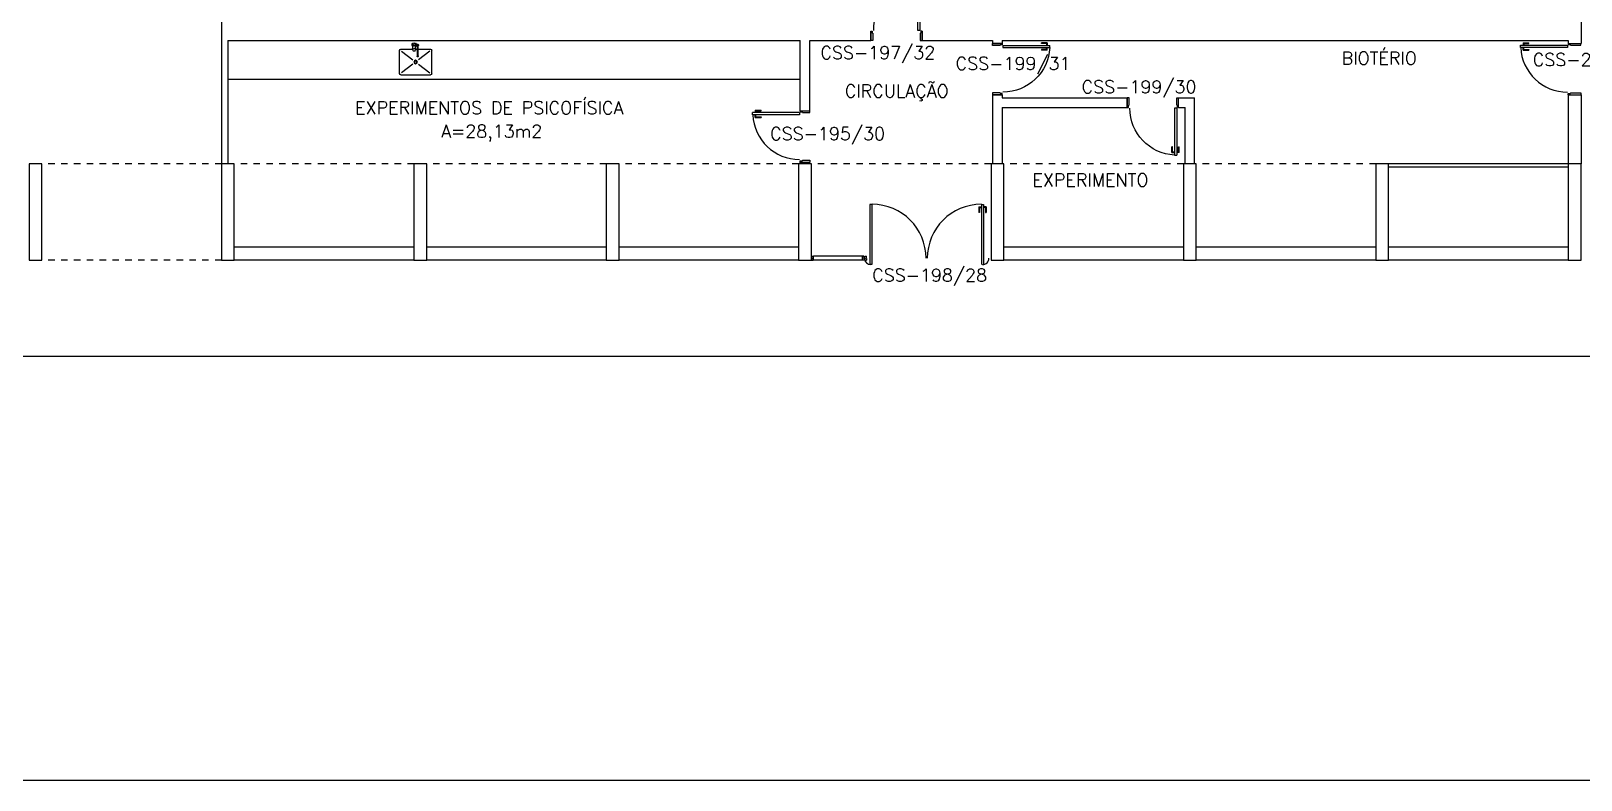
# Model space of a CAD drawing. Extents: x -248 to -11, y 347 to 447.
# Drawn here: x -51.24 to -27.07, y 380.95 to 392.64 of the extents above; entities that cross this region are included whole.
import ezdxf
from ezdxf.enums import TextEntityAlignment as Align

# ---------------------------------------------------------------- set-up
doc = ezdxf.new("R2010")
doc.units = 0
doc.header["$LTSCALE"] = 0.02
doc.header["$MEASUREMENT"] = 0
doc.linetypes.add('HIDDEN2', pattern=[0.1875, 0.125, -0.0625])
doc.layers.get('0').update_dxf_attribs({"linetype": 'CONTINUOUS'})
for name, color, linetype in [('ALV', 2, 'CONTINUOUS'), ('AREA', 2, 'CONTINUOUS'), ('BANC', 2, 'CONTINUOUS'), ('DIV', 2, 'CONTINUOUS'), ('EQUIP', 1, 'CONTINUOUS'), ('ESQ', 1, 'CONTINUOUS'), ('ESTR', 3, 'CONTINUOUS'), ('PISO', 1, 'CONTINUOUS'), ('PROJ', 1, 'HIDDEN2'), ('TEXTO', 2, 'CONTINUOUS'), ('TEXTO-ENDEREÇO', 2, 'CONTINUOUS')]:
    doc.layers.add(name, color=color, linetype=linetype)
doc.styles.add('UNB-100', font='simplex.shx', dxfattribs={"height": 0.2})
doc.styles.add('UNB-100-1', font='simplex.shx', dxfattribs={"height": 0.2})

# ---------------------------------------------------------------- blocks, each defined once
blk = doc.blocks.new('PILAR-SSS')
blk.add_lwpolyline([(0.003, -42.962), (0.003, -44.462), (0.203, -44.462), (0.203, -42.962)], close=True)
blk = doc.blocks.new('PDVDP-SSS')
for p, q in [((0.112, 0.84), (0.112, -0.1)), ((0.147, 0.84), (0.112, 0.84)), ((0.147, 0.84), (0.147, -0.1)), ((1.853, 0.84), (1.888, 0.84)), ((1.853, 0.84), (1.853, -0.1)), ((1.888, 0.84), (1.888, -0.1)), ((0.009, 0), (-0.009, 0)), ((0, -0.012), (0, 0.01)), ((0.147, -0.1), (0.112, -0.1))]:
    blk.add_line(p, q)
at = {"color": 1}
for centre, radius, start, end in [((0.148, -0.002), 0.843, 0, 90), ((1.853, -0.002), 0.843, 90, 180), ((0.131, 0), 0.101, 180, 270), ((1.87, 0), 0.101, 270, 0)]:
    blk.add_arc(centre, radius, start, end, dxfattribs=at)
blk = doc.blocks.new('MTINI-SSS')
for p, q in [((-0.03, 0.008), (-0.03, 0.028)), ((-0.03, 0.028), (-0.008, 0.028)), ((-0.03, 0.008), (-0.02, 0.008)), ((-0.02, 0), (-0.02, 0.008)), ((-0.001, 0), (-0.02, 0)), ((-0.008, 0.019), (-0.008, 0.028)), ((0.008, 0.019), (-0.008, 0.019)), ((0.005, 0), (-0.005, 0)), ((0.02, 0), (-0.001, 0)), ((0, -0.005), (0, 0.005)), ((0.008, 0.019), (0.008, 0.028)), ((0.03, 0.028), (0.008, 0.028)), ((0.03, 0.008), (0.02, 0.008)), ((0.02, 0), (0.02, 0.008)), ((0.03, 0.008), (0.03, 0.028))]:
    blk.add_line(p, q)
blk = doc.blocks.new('PD80-SSS')
at = {"color": 1}
for p, q in [((-0.777, 0.01), (-0.777, -0.03)), ((-0.777, 0.01), (-0.687, 0.01)), ((-0.687, 0), (-0.687, 0.01)), ((-0.777, -0.105), (-0.777, -0.065)), ((-0.777, -0.105), (-0.687, -0.105)), ((-0.767, 0), (-0.767, -0.03)), ((-0.767, 0), (-0.687, 0)), ((-0.767, -0.095), (-0.767, -0.065)), ((-0.767, -0.095), (-0.687, -0.095)), ((-0.687, -0.095), (-0.687, -0.105))]:
    blk.add_line(p, q, dxfattribs=at)
at = {"color": 2}
for p, q in [((-0.075, 0), (0.075, 0)), ((0.075, -0.03), (0.075, 0)), ((-0.817, -0.065), (-0.817, -0.03)), ((-0.085, -0.03), (-0.817, -0.03)), ((-0.085, -0.065), (-0.817, -0.065)), ((-0.085, -0.03), (-0.085, -0.065)), ((-0.075, 0), (-0.075, -0.02)), ((-0.075, -0.02), (-0.04, -0.02)), ((-0.04, -0.03), (-0.04, -0.02)), ((-0.04, -0.03), (0.075, -0.03)), ((-0.075, -0.781), (-0.04, -0.781)), ((-0.075, -0.801), (-0.075, -0.781)), ((-0.075, -0.801), (0.075, -0.801)), ((-0.075, -0.802), (0.075, -0.802)), ((-0.04, -0.771), (0.075, -0.771)), ((-0.04, -0.771), (-0.04, -0.781)), ((0.075, -0.771), (0.075, -0.801))]:
    blk.add_line(p, q, dxfattribs=at)
at = {"color": 1}
blk.add_arc((-0.085, -0.03), 0.731, 182.6571, 270, dxfattribs=at)
blk = doc.blocks.new('INOXA1-P-SSS')
for p, q in [((0.22, 0.25), (0.14, 0.25)), ((0.5, 0.25), (0.22, 0.25)), ((0.043, 0.008), (0.043, -0.022)), ((0.062, 0.04), (0.071, 0.04)), ((0.131, 0.048), (0.076, 0.043)), ((0.131, -0.002), (0.076, 0.003)), ((0.12, 0.23), (0.12, 0.047)), ((0.15, 0.22), (0.287, 0.043)), ((0.353, 0.043), (0.49, 0.22)), ((0.52, 0.23), (0.52, -0.23)), ((0.22, -0.027), (0.054, -0.027)), ((0.22, -0.037), (0.054, -0.037)), ((0.063, -0.003), (0.063, -0.021)), ((0.12, -0.001), (0.12, -0.027)), ((0.12, -0.037), (0.12, -0.23)), ((0.15, -0.22), (0.287, -0.043)), ((0.231, -0.027), (0.22, -0.027)), ((0.231, -0.037), (0.22, -0.037)), ((0.353, -0.043), (0.49, -0.22)), ((0.22, -0.25), (0.14, -0.25)), ((0.5, -0.25), (0.22, -0.25))]:
    blk.add_line(p, q)
blk.add_lwpolyline([(0.076, 0.003), (0.072, 0.004), (0.069, 0.009), (0.067, 0.015), (0.066, 0.023), (0.067, 0.031), (0.069, 0.037), (0.072, 0.042), (0.076, 0.043)])
blk.add_lwpolyline([(0.131, 0.048), (0.137, 0.046), (0.143, 0.041), (0.147, 0.033), (0.148, 0.023), (0.147, 0.013), (0.143, 0.006), (0.137, 0), (0.131, -0.002), (0.125, 0), (0.119, 0.006), (0.115, 0.013), (0.114, 0.023), (0.115, 0.033), (0.119, 0.041), (0.125, 0.046)], close=True)
for radius in [0.0266, 0.0163]:
    blk.add_circle((0.32, 0), radius)
for centre, radius, start, end in [((0.14, 0.23), 0.02, 90, 180), ((0.5, 0.23), 0.02, 360, 90), ((0.054, 0.023), 0.0349, 36.1705, 252.2568), ((0.054, 0.023), 0.0189, 62.7367, 235.7375), ((0.073, -0.003), 0.01, 102.8285, 180), ((0.054, 0.023), 0.0349, 285.5373, 323.9987), ((0.054, -0.032), 0.0145, 20.161, 339.839), ((0.054, -0.032), 0.005, 90.0037, 269.9963), ((0.14, -0.23), 0.02, 180, 270), ((0.231, -0.032), 0.00738, 222.6559, 137.3441), ((0.231, -0.032), 0.005, 269.9935, 90.0065), ((0.5, -0.23), 0.02, 270, 360)]:
    blk.add_arc(centre, radius, start, end)

msp = doc.modelspace()

# ---------------------------------------------------------------- linework, layer by layer
at = {"layer": 'ALV'}
for p, q in [((-38.142, 392.492), (-38.142, 392.642)), ((-37.34, 392.492), (-37.34, 392.642)), ((-48.166, 392.492), (-39.241, 392.492)), ((-39.241, 391.398), (-39.241, 392.492)), ((-39.091, 391.398), (-39.091, 392.492)), ((-39.091, 392.492), (-38.142, 392.492)), ((-37.34, 392.492), (-36.241, 392.492)), ((-36.241, 392.492), (-36.241, 392.449)), ((-36.241, 392.449), (-36.091, 392.449)), ((-36.091, 392.492), (-27.266, 392.492)), ((-36.091, 392.492), (-36.091, 392.449)), ((-36.241, 391.647), (-36.241, 390.567)), ((-36.241, 391.647), (-36.091, 391.647)), ((-36.091, 391.647), (-36.091, 391.597)), ((-36.091, 391.597), (-34.143, 391.597)), ((-34.143, 391.597), (-34.143, 391.447)), ((-33.341, 391.597), (-33.091, 391.597)), ((-33.341, 391.447), (-33.341, 391.597)), ((-33.091, 390.567), (-33.091, 391.597)), ((-39.241, 391.398), (-39.092, 391.398)), ((-36.091, 391.447), (-34.143, 391.447)), ((-36.091, 391.447), (-36.091, 390.567)), ((-33.341, 391.447), (-33.241, 391.447)), ((-33.241, 390.567), (-33.241, 391.447)), ((-39.241, 390.597), (-39.091, 390.597)), ((-39.241, 390.567), (-39.241, 390.597)), ((-39.091, 390.567), (-39.091, 390.597)), ((-45.266, 389.267), (-48.066, 389.267)), ((-42.266, 389.267), (-45.066, 389.267)), ((-39.266, 389.267), (-42.066, 389.267)), ((-33.266, 389.267), (-36.066, 389.267)), ((-30.266, 389.267), (-33.066, 389.267)), ((-27.266, 389.267), (-30.066, 389.267)), ((-45.266, 389.067), (-48.066, 389.067)), ((-42.266, 389.067), (-45.066, 389.067)), ((-39.266, 389.067), (-42.066, 389.067)), ((-33.266, 389.067), (-36.066, 389.067)), ((-30.266, 389.067), (-33.066, 389.067)), ((-27.266, 389.067), (-30.066, 389.067))]:
    msp.add_line(p, q, dxfattribs=at)
at = {"layer": 'BANC'}
msp.add_line((-48.166, 391.892), (-39.241, 391.892), dxfattribs=at)
at = {"layer": 'DIV'}
for p, q in [((-27.266, 390.567), (-30.066, 390.567)), ((-27.266, 390.517), (-30.066, 390.517)), ((-36.457, 389.897), (-36.457, 389.807)), ((-36.457, 389.897), (-36.417, 389.897)), ((-36.447, 389.887), (-36.447, 389.807)), ((-36.447, 389.887), (-36.417, 389.887)), ((-36.342, 389.897), (-36.382, 389.897)), ((-36.352, 389.887), (-36.382, 389.887)), ((-36.352, 389.887), (-36.352, 389.807)), ((-36.342, 389.897), (-36.342, 389.807)), ((-36.447, 389.807), (-36.456, 389.807)), ((-36.352, 389.807), (-36.342, 389.807)), ((-39.059, 389.097), (-39.073, 389.097)), ((-39.066, 389.091), (-39.066, 389.103)), ((-39.045, 389.103), (-39.035, 389.103)), ((-39.045, 389.103), (-39.045, 389.091)), ((-39.045, 389.091), (-39.035, 389.091)), ((-38.27, 389.127), (-39.035, 389.127)), ((-39.035, 389.067), (-39.035, 389.127)), ((-39.035, 389.092), (-39.035, 389.102)), ((-38.27, 389.067), (-39.035, 389.067)), ((-38.27, 389.127), (-38.27, 389.103)), ((-38.248, 389.127), (-38.27, 389.127)), ((-38.27, 389.067), (-38.27, 389.127)), ((-38.27, 389.127), (-38.27, 389.106)), ((-38.27, 389.106), (-38.27, 389.124)), ((-38.26, 389.103), (-38.27, 389.103)), ((-38.26, 389.103), (-38.27, 389.103)), ((-38.27, 389.092), (-38.27, 389.102)), ((-38.26, 389.091), (-38.27, 389.091)), ((-38.27, 389.067), (-38.27, 389.091)), ((-38.26, 389.091), (-38.27, 389.091)), ((-38.248, 389.067), (-38.27, 389.067)), ((-38.26, 389.091), (-38.26, 389.103)), ((-38.26, 389.103), (-38.26, 389.091)), ((-38.248, 389.127), (-38.248, 389.117)), ((-38.248, 389.117), (-38.232, 389.117)), ((-38.248, 389.077), (-38.232, 389.077)), ((-38.248, 389.067), (-38.248, 389.077)), ((-38.245, 389.097), (-38.235, 389.097)), ((-38.235, 389.097), (-38.245, 389.097)), ((-38.24, 389.092), (-38.24, 389.102)), ((-38.24, 389.102), (-38.24, 389.092)), ((-38.232, 389.127), (-38.232, 389.117)), ((-38.232, 389.127), (-38.21, 389.127)), ((-38.232, 389.067), (-38.232, 389.077)), ((-38.232, 389.067), (-38.21, 389.067)), ((-38.219, 389.091), (-38.219, 389.103)), ((-38.219, 389.103), (-38.21, 389.103)), ((-38.219, 389.091), (-38.21, 389.091)), ((-38.21, 389.103), (-38.21, 389.127)), ((-38.21, 389.091), (-38.21, 389.067))]:
    msp.add_line(p, q, dxfattribs=at)
at = {"layer": 'ESQ'}
for p, q in [((-27.066, 405.577), (-27.066, 392.449)), ((-48.266, 400.275), (-48.266, 390.567)), ((-48.166, 392.492), (-48.166, 390.567)), ((-27.968, 392.459), (-27.878, 392.459)), ((-27.968, 392.459), (-27.968, 392.419)), ((-27.968, 392.344), (-27.968, 392.384)), ((-27.968, 392.344), (-27.878, 392.344)), ((-27.958, 392.449), (-27.878, 392.449)), ((-27.958, 392.449), (-27.958, 392.419)), ((-27.958, 392.354), (-27.958, 392.384)), ((-27.958, 392.354), (-27.878, 392.354)), ((-27.878, 392.449), (-27.878, 392.459)), ((-27.878, 392.354), (-27.878, 392.344)), ((-27.266, 392.492), (-27.266, 392.449)), ((-27.266, 392.449), (-27.266, 392.429)), ((-27.266, 392.449), (-27.066, 392.449)), ((-27.266, 392.449), (-27.066, 392.449)), ((-27.266, 392.429), (-27.232, 392.429)), ((-27.232, 392.419), (-27.232, 392.429)), ((-27.232, 392.419), (-27.067, 392.419)), ((-27.067, 392.419), (-27.067, 392.449)), ((-27.266, 391.648), (-27.266, 391.668)), ((-27.266, 391.668), (-27.232, 391.668)), ((-27.266, 391.648), (-27.067, 391.648)), ((-27.266, 391.647), (-27.066, 391.647)), ((-27.266, 391.647), (-27.266, 390.567)), ((-27.266, 391.647), (-27.066, 391.647)), ((-27.232, 391.678), (-27.232, 391.668)), ((-27.232, 391.678), (-27.067, 391.678)), ((-27.067, 391.678), (-27.067, 391.648)), ((-27.066, 391.647), (-27.066, 390.567))]:
    msp.add_line(p, q, dxfattribs=at)
msp.add_lwpolyline([(-27.276, 392.384), (-28.008, 392.384), (-28.008, 392.419), (-27.276, 392.419), (-27.276, 392.384)], dxfattribs=at)
msp.add_arc((-27.277, 392.419), 0.731, 182.6571, 270, dxfattribs=at)
at = {"layer": 'PISO'}
for p, q in [((-240.266, 387.567), (-12.049, 387.567)), ((-240.266, 380.953), (-12.049, 380.953))]:
    msp.add_line(p, q, dxfattribs=at)
at = {"layer": 'PROJ'}
for p, q in [((-48.266, 390.567), (-51.066, 390.567)), ((-45.266, 390.567), (-48.066, 390.567)), ((-42.266, 390.567), (-45.066, 390.567)), ((-39.266, 390.567), (-42.066, 390.567)), ((-36.266, 390.567), (-39.066, 390.567)), ((-33.266, 390.567), (-36.066, 390.567)), ((-30.266, 390.567), (-33.066, 390.567)), ((-48.266, 389.067), (-51.066, 389.067))]:
    msp.add_line(p, q, dxfattribs=at)

# ---------------------------------------------------------------- block references
at = {"layer": 'DIV'}
for name, p, rotation in [('PDVDP-SSS', (-38.27, 389.097), 359.9999999764968), ('MTINI-SSS', (-39.066, 389.097), 269.9999999764969)]:
    msp.add_blockref(name, p, dxfattribs=dict(at, rotation=rotation))
at = {"layer": 'EQUIP', "xscale": -1, "rotation": 89.99999999999999}
msp.add_blockref('INOXA1-P-SSS', (-45.238, 392.478), dxfattribs=at)
at = {"layer": 'ESQ'}
for p, rotation in [((-37.34, 392.567), 269.9999999059875), ((-39.166, 391.398), 359.9999999294906)]:
    msp.add_blockref('PD80-SSS', p, dxfattribs=dict(at, rotation=rotation))
at = {"layer": 'ESQ', "xscale": -1}
for p, rotation in [((-36.166, 392.448), 7.05093583519556e-08), ((-33.341, 391.522), 270.0000000470063)]:
    msp.add_blockref('PD80-SSS', p, dxfattribs=dict(at, rotation=rotation))
at = {"layer": 'ESTR'}
for p in [(-51.269, 433.53), (-48.269, 433.53), (-45.269, 433.53), (-42.269, 433.53), (-39.269, 433.53), (-36.269, 433.53), (-33.269, 433.53), (-30.269, 433.53), (-27.269, 433.53)]:
    msp.add_blockref('PILAR-SSS', p, dxfattribs=at)

# ---------------------------------------------------------------- texts
at = {"layer": 'AREA', "style": 'UNB-100'}
msp.add_text('A=28,13m2', height=0.2, dxfattribs=at).set_placement((-44.841, 390.978))
at = {"layer": 'TEXTO', "style": 'UNB-100'}
for s, p in [('BIOTÉRIO', (-30.799, 392.118)), ('CIRCULAÇÃO', (-38.546, 391.605)), ('EXPERIMENTOS DE PSICOFÍSICA', (-46.182, 391.344)), ('EXPERIMENTO', (-35.62, 390.217))]:
    msp.add_text(s, height=0.2, dxfattribs=at).set_placement(p)
at = {"layer": 'TEXTO-ENDEREÇO', "style": 'UNB-100-1'}
for s, p in [('CSS-197/32', (-38.031, 392.205)), ('CSS-207/31', (-26.923, 392.096)), ('CSS-199/31', (-35.922, 392.036)), ('CSS-199/30', (-33.958, 391.671)), ('CSS-195/30', (-38.815, 390.939)), ('CSS-198/28', (-37.224, 388.732))]:
    msp.add_text(s, height=0.2, rotation=360, dxfattribs=at).set_placement(p, align=Align.CENTER)

doc.saveas('drawing.dxf')
